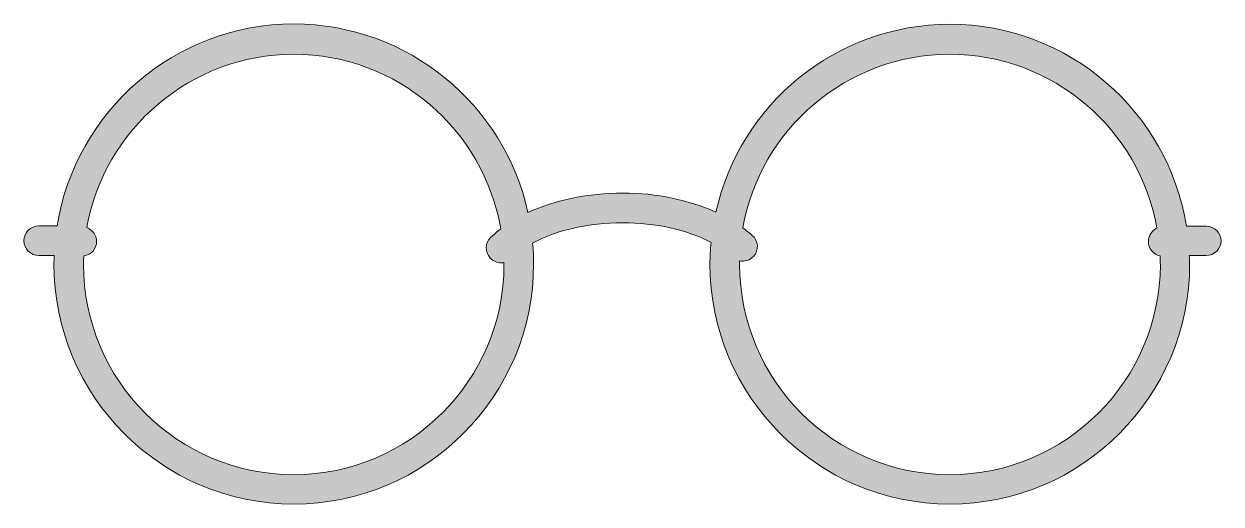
# Model space of a CAD drawing. Header units: inches. Extents: x 14 to 790, y -331 to -20.
import ezdxf

# ---------------------------------------------------------------- set-up
doc = ezdxf.new("R2010")
doc.units = ezdxf.units.IN
doc.header["$MEASUREMENT"] = 0
doc.layers.add('Layer 1', color=7, linetype='Continuous')

msp = doc.modelspace()

# ---------------------------------------------------------------- hatches: boundary and pattern name
at = {"layer": 'Layer 1', "true_color": 0xffffff}
h = msp.add_hatch(color=7, dxfattribs=at)
h.dxf.hatch_style = 2
edge = h.paths.add_edge_path()
edge.add_spline(control_points=[(780.39, -150.9), (780.39, -150.9), (767.58, -150.9), (767.58, -150.9), (755.69, -76.78), (691.41, -20.05), (614.09, -20.05), (539.97, -20.05), (477.75, -72.21), (462.42, -141.75), (445.04, -133.97), (423.99, -129.39), (402.03, -129.39), (379.61, -129.39), (358.11, -133.97), (340.49, -141.98), (325.17, -72.21), (262.94, -19.82), (188.6, -19.82), (111.28, -19.82), (47, -76.55), (35.1, -150.67), (35.1, -150.67), (23.21, -150.67), (23.21, -150.67), (17.95, -150.67), (13.6, -155.02), (13.6, -160.28), (13.6, -165.54), (17.95, -169.88), (23.21, -169.88), (23.21, -169.88), (33.27, -169.88), (33.27, -169.88), (33.27, -171.71), (33.04, -173.54), (33.04, -175.37), (33.04, -261.16), (102.82, -330.93), (188.6, -330.93), (274.38, -330.93), (344.15, -261.16), (344.15, -175.37), (344.15, -170.8), (343.92, -166.22), (343.47, -161.88), (359.02, -153.41), (379.84, -148.61), (401.8, -148.61), (423.3, -148.61), (443.66, -153.19), (459.22, -161.42), (458.76, -166), (458.53, -170.8), (458.53, -175.37), (458.53, -261.16), (528.3, -330.93), (614.09, -330.93), (699.87, -330.93), (769.64, -261.16), (769.64, -175.37), (769.64, -173.54), (769.64, -171.71), (769.41, -169.88), (769.41, -169.88), (780.39, -169.88), (780.39, -169.88), (785.65, -169.88), (790, -165.54), (790, -160.28), (790, -155.24), (785.65, -150.9), (780.39, -150.9)], knot_values=[0, 0, 0, 0, 1, 1, 1, 2, 2, 2, 3, 3, 3, 4, 4, 4, 5, 5, 5, 6, 6, 6, 7, 7, 7, 8, 8, 8, 9, 9, 9, 10, 10, 10, 11, 11, 11, 12, 12, 12, 13, 13, 13, 14, 14, 14, 15, 15, 15, 16, 16, 16, 17, 17, 17, 18, 18, 18, 19, 19, 19, 20, 20, 20, 21, 21, 21, 22, 22, 22, 23, 23, 23, 24, 24, 24, 24], degree=3, periodic=1)
edge = h.paths.add_edge_path()
edge.add_spline(control_points=[(188.6, -311.94), (113.34, -311.94), (52.26, -250.86), (52.26, -175.6), (52.26, -173.77), (52.26, -171.94), (52.49, -170.11), (57.29, -169.43), (60.72, -165.54), (60.72, -160.73), (60.72, -156.62), (57.98, -153.19), (54.32, -151.81), (65.76, -87.99), (121.57, -39.49), (188.6, -39.49), (255.85, -39.49), (311.9, -88.45), (322.88, -152.73), (320.59, -154.33), (318.53, -156.16), (316.47, -157.99), (312.58, -161.65), (312.36, -167.6), (316.02, -171.49), (317.85, -173.54), (320.59, -174.69), (323.11, -174.69), (323.79, -174.69), (324.48, -174.69), (324.94, -174.46), (324.94, -174.92), (324.94, -175.37), (324.94, -175.83), (324.94, -250.64), (263.63, -311.94), (188.6, -311.94)], knot_values=[0, 0, 0, 0, 1, 1, 1, 2, 2, 2, 3, 3, 3, 4, 4, 4, 5, 5, 5, 6, 6, 6, 7, 7, 7, 8, 8, 8, 9, 9, 9, 10, 10, 10, 11, 11, 11, 12, 12, 12, 12], degree=3, periodic=1)
edge = h.paths.add_edge_path()
edge.add_spline(control_points=[(614.09, -311.94), (538.83, -311.94), (477.75, -250.86), (477.75, -175.6), (477.75, -174.92), (477.75, -174), (477.75, -173.32), (480.95, -174), (484.38, -172.86), (486.9, -170.34), (490.33, -166.45), (490.1, -160.28), (485.98, -156.85), (484.15, -155.24), (482.09, -153.64), (479.81, -152.04), (491.01, -88.22), (547.06, -39.49), (614.09, -39.49), (681.11, -39.49), (737.16, -88.22), (748.37, -152.04), (745.16, -153.64), (742.88, -156.85), (742.88, -160.73), (742.88, -165.31), (746.08, -169.2), (750.42, -170.11), (750.42, -171.94), (750.65, -173.77), (750.65, -175.83), (750.42, -250.64), (689.35, -311.94), (614.09, -311.94)], knot_values=[0, 0, 0, 0, 1, 1, 1, 2, 2, 2, 3, 3, 3, 4, 4, 4, 5, 5, 5, 6, 6, 6, 7, 7, 7, 8, 8, 8, 9, 9, 9, 10, 10, 10, 11, 11, 11, 11], degree=3, periodic=1)

# ---------------------------------------------------------------- linework, layer by layer
at = {"layer": 'Layer 1', "lineweight": 0}
for points, knots in [([(780.39, -150.9), (780.39, -150.9), (767.58, -150.9), (767.58, -150.9), (755.69, -76.78), (691.41, -20.05), (614.09, -20.05), (539.97, -20.05), (477.75, -72.21), (462.42, -141.75), (445.04, -133.97), (423.99, -129.39), (402.03, -129.39), (379.61, -129.39), (358.11, -133.97), (340.49, -141.98), (325.17, -72.21), (262.94, -19.82), (188.6, -19.82), (111.28, -19.82), (47, -76.55), (35.1, -150.67), (35.1, -150.67), (23.21, -150.67), (23.21, -150.67), (17.95, -150.67), (13.6, -155.02), (13.6, -160.28), (13.6, -165.54), (17.95, -169.88), (23.21, -169.88), (23.21, -169.88), (33.27, -169.88), (33.27, -169.88), (33.27, -171.71), (33.04, -173.54), (33.04, -175.37), (33.04, -261.16), (102.82, -330.93), (188.6, -330.93), (274.38, -330.93), (344.15, -261.16), (344.15, -175.37), (344.15, -170.8), (343.92, -166.22), (343.47, -161.88), (359.02, -153.41), (379.84, -148.61), (401.8, -148.61), (423.3, -148.61), (443.66, -153.19), (459.22, -161.42), (458.76, -166), (458.53, -170.8), (458.53, -175.37), (458.53, -261.16), (528.3, -330.93), (614.09, -330.93), (699.87, -330.93), (769.64, -261.16), (769.64, -175.37), (769.64, -173.54), (769.64, -171.71), (769.41, -169.88), (769.41, -169.88), (780.39, -169.88), (780.39, -169.88), (785.65, -169.88), (790, -165.54), (790, -160.28), (790, -155.24), (785.65, -150.9), (780.39, -150.9)], [0, 0, 0, 0, 1, 1, 1, 2, 2, 2, 3, 3, 3, 4, 4, 4, 5, 5, 5, 6, 6, 6, 7, 7, 7, 8, 8, 8, 9, 9, 9, 10, 10, 10, 11, 11, 11, 12, 12, 12, 13, 13, 13, 14, 14, 14, 15, 15, 15, 16, 16, 16, 17, 17, 17, 18, 18, 18, 19, 19, 19, 20, 20, 20, 21, 21, 21, 22, 22, 22, 23, 23, 23, 24, 24, 24, 24]), ([(188.6, -311.94), (113.34, -311.94), (52.26, -250.86), (52.26, -175.6), (52.26, -173.77), (52.26, -171.94), (52.49, -170.11), (57.29, -169.43), (60.72, -165.54), (60.72, -160.73), (60.72, -156.62), (57.98, -153.19), (54.32, -151.81), (65.76, -87.99), (121.57, -39.49), (188.6, -39.49), (255.85, -39.49), (311.9, -88.45), (322.88, -152.73), (320.59, -154.33), (318.53, -156.16), (316.47, -157.99), (312.58, -161.65), (312.36, -167.6), (316.02, -171.49), (317.85, -173.54), (320.59, -174.69), (323.11, -174.69), (323.79, -174.69), (324.48, -174.69), (324.94, -174.46), (324.94, -174.92), (324.94, -175.37), (324.94, -175.83), (324.94, -250.64), (263.63, -311.94), (188.6, -311.94)], [0, 0, 0, 0, 1, 1, 1, 2, 2, 2, 3, 3, 3, 4, 4, 4, 5, 5, 5, 6, 6, 6, 7, 7, 7, 8, 8, 8, 9, 9, 9, 10, 10, 10, 11, 11, 11, 12, 12, 12, 12]), ([(614.09, -311.94), (538.83, -311.94), (477.75, -250.86), (477.75, -175.6), (477.75, -174.92), (477.75, -174), (477.75, -173.32), (480.95, -174), (484.38, -172.86), (486.9, -170.34), (490.33, -166.45), (490.1, -160.28), (485.98, -156.85), (484.15, -155.24), (482.09, -153.64), (479.81, -152.04), (491.01, -88.22), (547.06, -39.49), (614.09, -39.49), (681.11, -39.49), (737.16, -88.22), (748.37, -152.04), (745.16, -153.64), (742.88, -156.85), (742.88, -160.73), (742.88, -165.31), (746.08, -169.2), (750.42, -170.11), (750.42, -171.94), (750.65, -173.77), (750.65, -175.83), (750.42, -250.64), (689.35, -311.94), (614.09, -311.94)], [0, 0, 0, 0, 1, 1, 1, 2, 2, 2, 3, 3, 3, 4, 4, 4, 5, 5, 5, 6, 6, 6, 7, 7, 7, 8, 8, 8, 9, 9, 9, 10, 10, 10, 11, 11, 11, 11])]:
    msp.add_open_spline(points, degree=3, knots=knots, dxfattribs=at)

doc.saveas('drawing.dxf')
